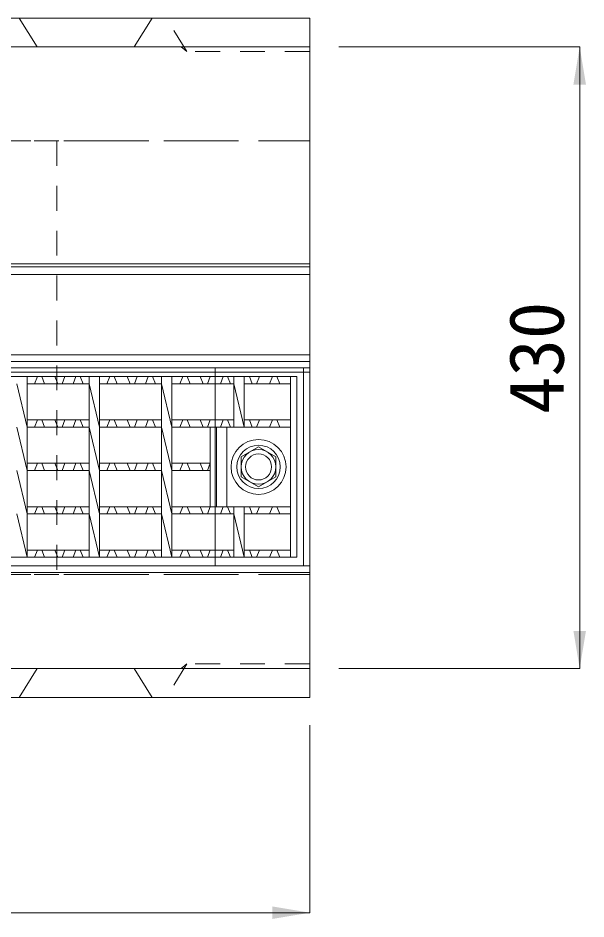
# Model space of a CAD drawing. Units: millimetres at full size; details may follow other scales. Extents: x -1934 to 78146, y -143454 to -112471.
# Drawn here: x 39536 to 39928, y -139663 to -139040 of the extents above; entities that cross this region are included whole.
import ezdxf
from ezdxf.enums import TextEntityAlignment as Align

# ---------------------------------------------------------------- set-up
doc = ezdxf.new("R2010")
doc.units = ezdxf.units.MM
doc.header["$LTSCALE"] = 23
for name, pattern in [('USER1', [3, 2, -1]), ('USER2', [1.35, 0.75, -0.6]), ('USER3', [1.35, 0.75, -0.6])]:
    doc.linetypes.add(name, pattern=pattern)
for name, color, linetype, lineweight in [('インサート', 92, 'USER2', 9), ('エンボス', 4, 'Continuous', 5), ('グレーチング', 7, 'Continuous', 9), ('受枠', 3, 'Continuous', 13), ('寸法線', 7, 'Continuous', 13), ('本体', 2, 'Continuous', 13)]:
    doc.layers.add(name, color=color, linetype=linetype, lineweight=lineweight)
doc.styles.add('ＭＳ ゴシック', font='')
doc.styles.get('ＭＳ ゴシック').set_extended_font_data('MS Gothic')

# ---------------------------------------------------------------- blocks, each defined once
blk = doc.blocks.new('filled_arrow')
at = {"color": 0, "linetype": 'Continuous', "lineweight": -2}
blk.add_solid([(7.5, 1.25), (0, 0), (7.5, -1.25)], dxfattribs=at)

msp = doc.modelspace()

# ---------------------------------------------------------------- linework, layer by layer
at = {"layer": 'インサート', "linetype": 'Continuous', "lineweight": 13}
msp.add_lwpolyline([(39701.99, -139336.15), (39690, -139343.07), (39690, -139356.92), (39701.99, -139363.85), (39713.99, -139356.92), (39713.99, -139343.07)], close=True, dxfattribs=at)
at = {"layer": 'インサート', "linetype": 'Continuous'}
for radius in [19, 9]:
    msp.add_circle((39701.99, -139350), radius, dxfattribs=at)
at = {"layer": 'インサート', "linetype": 'Continuous', "lineweight": 5}
msp.add_circle((39701.99, -139350), 11.99, dxfattribs=at)
at = {"layer": 'エンボス'}
for p, q in [((39547.15, -139292.5), (39549.15, -139287.5)), ((39552.15, -139287.5), (39554.15, -139292.5)), ((39563.15, -139292.5), (39561.15, -139287.5)), ((39568.15, -139287.5), (39566.15, -139292.5)), ((39573.79, -139292.5), (39575.79, -139287.5)), ((39578.79, -139287.5), (39580.79, -139292.5)), ((39597.15, -139292.5), (39599.15, -139287.5)), ((39602.15, -139287.5), (39604.15, -139292.5)), ((39613.15, -139292.5), (39611.15, -139287.5)), ((39618.15, -139287.5), (39616.15, -139292.5)), ((39623.79, -139292.5), (39625.79, -139287.5)), ((39628.79, -139287.5), (39630.79, -139292.5)), ((39647.62, -139292.5), (39649.62, -139287.5)), ((39652.62, -139287.5), (39654.62, -139292.5)), ((39663.62, -139292.5), (39661.62, -139287.5)), ((39668.62, -139287.5), (39666.62, -139292.5)), ((39675.62, -139292.5), (39677.62, -139287.5)), ((39680.62, -139287.5), (39682.62, -139292.5)), ((39697.62, -139292.5), (39695.62, -139287.5)), ((39702.62, -139287.5), (39700.62, -139292.5)), ((39709.62, -139292.5), (39711.62, -139287.5)), ((39714.62, -139287.5), (39716.62, -139292.5)), ((39547.15, -139322.5), (39549.15, -139317.5)), ((39552.15, -139317.5), (39554.15, -139322.5)), ((39563.15, -139322.5), (39561.15, -139317.5)), ((39568.15, -139317.5), (39566.15, -139322.5)), ((39573.79, -139322.5), (39575.79, -139317.5)), ((39578.79, -139317.5), (39580.79, -139322.5)), ((39597.15, -139322.5), (39599.15, -139317.5)), ((39602.15, -139317.5), (39604.15, -139322.5)), ((39613.15, -139322.5), (39611.15, -139317.5)), ((39618.15, -139317.5), (39616.15, -139322.5)), ((39623.79, -139322.5), (39625.79, -139317.5)), ((39628.79, -139317.5), (39630.79, -139322.5)), ((39647.62, -139322.5), (39649.62, -139317.5)), ((39652.62, -139317.5), (39654.62, -139322.5)), ((39663.62, -139322.5), (39661.62, -139317.5)), ((39668.62, -139317.5), (39666.62, -139322.5)), ((39675.62, -139322.5), (39677.62, -139317.5)), ((39680.62, -139317.5), (39682.62, -139322.5)), ((39697.62, -139322.5), (39695.62, -139317.5)), ((39702.62, -139317.5), (39700.62, -139322.5)), ((39709.62, -139322.5), (39711.62, -139317.5)), ((39714.62, -139317.5), (39716.62, -139322.5)), ((39547.15, -139352.5), (39549.15, -139347.5)), ((39552.15, -139347.5), (39554.15, -139352.5)), ((39563.15, -139352.5), (39561.15, -139347.5)), ((39568.15, -139347.5), (39566.15, -139352.5)), ((39573.79, -139352.5), (39575.79, -139347.5)), ((39578.79, -139347.5), (39580.79, -139352.5)), ((39597.15, -139352.5), (39599.15, -139347.5)), ((39602.15, -139347.5), (39604.15, -139352.5)), ((39613.15, -139352.5), (39611.15, -139347.5)), ((39618.15, -139347.5), (39616.15, -139352.5)), ((39623.79, -139352.5), (39625.79, -139347.5)), ((39628.79, -139347.5), (39630.79, -139352.5)), ((39647.62, -139352.5), (39649.62, -139347.5)), ((39652.62, -139347.5), (39654.62, -139352.5)), ((39663.62, -139352.5), (39661.62, -139347.5)), ((39668.62, -139347.5), (39666.62, -139352.5)), ((39547.15, -139382.5), (39549.15, -139377.5)), ((39552.15, -139377.5), (39554.15, -139382.5)), ((39563.15, -139382.5), (39561.15, -139377.5)), ((39568.15, -139377.5), (39566.15, -139382.5)), ((39573.79, -139382.5), (39575.79, -139377.5)), ((39578.79, -139377.5), (39580.79, -139382.5)), ((39597.15, -139382.5), (39599.15, -139377.5)), ((39602.15, -139377.5), (39604.15, -139382.5)), ((39613.15, -139382.5), (39611.15, -139377.5)), ((39618.15, -139377.5), (39616.15, -139382.5)), ((39623.79, -139382.5), (39625.79, -139377.5)), ((39628.79, -139377.5), (39630.79, -139382.5)), ((39647.62, -139382.5), (39649.62, -139377.5)), ((39652.62, -139377.5), (39654.62, -139382.5)), ((39663.62, -139382.5), (39661.62, -139377.5)), ((39668.62, -139377.5), (39666.62, -139382.5)), ((39675.62, -139382.5), (39677.62, -139377.5)), ((39680.62, -139377.5), (39682.62, -139382.5)), ((39697.62, -139382.5), (39695.62, -139377.5)), ((39702.62, -139377.5), (39700.62, -139382.5)), ((39709.62, -139382.5), (39711.62, -139377.5)), ((39714.62, -139377.5), (39716.62, -139382.5)), ((39547.15, -139412.5), (39549.15, -139407.5)), ((39552.15, -139407.5), (39554.15, -139412.5)), ((39563.15, -139412.5), (39561.15, -139407.5)), ((39568.15, -139407.5), (39566.15, -139412.5)), ((39573.79, -139412.5), (39575.79, -139407.5)), ((39578.79, -139407.5), (39580.79, -139412.5)), ((39597.15, -139412.5), (39599.15, -139407.5)), ((39602.15, -139407.5), (39604.15, -139412.5)), ((39613.15, -139412.5), (39611.15, -139407.5)), ((39618.15, -139407.5), (39616.15, -139412.5)), ((39623.79, -139412.5), (39625.79, -139407.5)), ((39628.79, -139407.5), (39630.79, -139412.5)), ((39647.62, -139412.5), (39649.62, -139407.5)), ((39652.62, -139407.5), (39654.62, -139412.5)), ((39663.62, -139412.5), (39661.62, -139407.5)), ((39668.62, -139407.5), (39666.62, -139412.5)), ((39675.62, -139412.5), (39677.62, -139407.5)), ((39680.62, -139407.5), (39682.62, -139412.5)), ((39697.62, -139412.5), (39695.62, -139407.5)), ((39702.62, -139407.5), (39700.62, -139412.5)), ((39709.62, -139412.5), (39711.62, -139407.5)), ((39714.62, -139407.5), (39716.62, -139412.5))]:
    msp.add_line(p, q, dxfattribs=at)
at = {"layer": 'グレーチング'}
for p, q in [((39728.49, -139287.5), (38748.49, -139287.5)), ((39541.99, -139287.5), (39541.99, -139412.5)), ((39584.99, -139287.5), (39584.99, -139412.5)), ((39591.99, -139287.5), (39591.99, -139412.5)), ((39634.99, -139287.5), (39634.99, -139412.5)), ((39641.99, -139287.5), (39641.99, -139412.5)), ((39684.99, -139287.5), (39684.99, -139322.5)), ((39691.99, -139287.5), (39691.99, -139322.5)), ((39723.99, -139287.5), (39723.99, -139412.5)), ((39728.49, -139287.5), (39728.49, -139412.5)), ((39534.99, -139292.5), (39541.99, -139322.5)), ((39584.99, -139292.5), (39541.99, -139292.5)), ((39584.99, -139292.5), (39591.99, -139322.5)), ((39634.99, -139292.5), (39591.99, -139292.5)), ((39634.99, -139292.5), (39641.99, -139322.5)), ((39684.99, -139292.5), (39641.99, -139292.5)), ((39684.99, -139292.5), (39691.99, -139322.5)), ((39723.99, -139292.5), (39691.99, -139292.5)), ((39584.99, -139317.5), (39541.99, -139317.5)), ((39634.99, -139317.5), (39591.99, -139317.5)), ((39684.99, -139317.5), (39641.99, -139317.5)), ((39723.99, -139317.5), (39691.99, -139317.5)), ((39534.99, -139322.5), (39541.99, -139352.5)), ((39584.99, -139322.5), (39541.99, -139322.5)), ((39584.99, -139322.5), (39591.99, -139352.5)), ((39634.99, -139322.5), (39591.99, -139322.5)), ((39634.99, -139322.5), (39641.99, -139352.5)), ((39723.99, -139322.5), (39641.99, -139322.5)), ((39668.49, -139322.5), (39668.49, -139377.5)), ((39672.99, -139322.5), (39672.99, -139377.5)), ((39679.99, -139322.5), (39679.99, -139377.5)), ((39534.99, -139352.5), (39541.99, -139382.5)), ((39584.99, -139347.5), (39541.99, -139347.5)), ((39584.99, -139352.5), (39541.99, -139352.5)), ((39584.99, -139352.5), (39591.99, -139382.5)), ((39634.99, -139347.5), (39591.99, -139347.5)), ((39634.99, -139352.5), (39591.99, -139352.5)), ((39634.99, -139352.5), (39641.99, -139382.5)), ((39668.49, -139347.5), (39641.99, -139347.5)), ((39668.49, -139352.5), (39641.99, -139352.5)), ((39584.99, -139377.5), (39541.99, -139377.5)), ((39634.99, -139377.5), (39591.99, -139377.5)), ((39723.99, -139377.5), (39641.99, -139377.5)), ((39684.99, -139377.5), (39684.99, -139412.5)), ((39691.99, -139377.5), (39691.99, -139412.5)), ((39534.99, -139382.5), (39541.99, -139412.5)), ((39584.99, -139382.5), (39541.99, -139382.5)), ((39584.99, -139382.5), (39591.99, -139412.5)), ((39634.99, -139382.5), (39591.99, -139382.5)), ((39634.99, -139382.5), (39641.99, -139412.5)), ((39684.99, -139382.5), (39641.99, -139382.5)), ((39684.99, -139382.5), (39691.99, -139412.5)), ((39723.99, -139382.5), (39691.99, -139382.5)), ((39584.99, -139407.5), (39541.99, -139407.5)), ((39634.99, -139407.5), (39591.99, -139407.5)), ((39684.99, -139407.5), (39641.99, -139407.5)), ((39723.99, -139407.5), (39691.99, -139407.5)), ((39728.49, -139412.5), (38748.49, -139412.5))]:
    msp.add_line(p, q, dxfattribs=at)
at = {"layer": '受枠'}
for p, q in [((39737.49, -139217), (38739.49, -139217)), ((39737.49, -139217), (39737.49, -139277)), ((39737.49, -139272.5), (38739.49, -139272.5)), ((39737.49, -139277), (38739.49, -139277)), ((39737.49, -139277), (39737.49, -139423)), ((38739.49, -139281.5), (39737.49, -139281.5)), ((39671.99, -139281.5), (39671.99, -139418.5)), ((39732.99, -139281.5), (39732.99, -139418.5)), ((38739.49, -139418.5), (39737.49, -139418.5)), ((38739.49, -139423), (39737.49, -139423))]:
    msp.add_line(p, q, dxfattribs=at)
msp.add_circle((39701.99, -139350), 15, dxfattribs=at)
at = {"layer": '寸法線', "lineweight": 9}
for p, q in [((39757.49, -139059.5), (39923.96, -139059.5)), ((39923.96, -139059.5), (39923.96, -139489.5)), ((39757.49, -139489.5), (39923.96, -139489.5)), ((39737.49, -139528.5), (39737.49, -139658.33)), ((38739.49, -139658.33), (39737.49, -139658.33))]:
    msp.add_line(p, q, dxfattribs=at)
at = {"layer": '本体'}
for p, q in [((38739.49, -139039.5), (39737.49, -139039.5)), ((39737.49, -139039.5), (39737.49, -139509.5)), ((38739.49, -139059.5), (39737.49, -139059.5)), ((39548.99, -139059.5), (39615.99, -139059.5)), ((39737.49, -139059.5), (39737.49, -139489.5)), ((38739.49, -139489.5), (39737.49, -139489.5)), ((39548.99, -139489.5), (39615.99, -139489.5)), ((38739.49, -139509.5), (39737.49, -139509.5))]:
    msp.add_line(p, q, dxfattribs=at)
at = {"layer": '本体', "lineweight": 9}
for p, q in [((39536.49, -139039.5), (39548.99, -139059.5)), ((39628.49, -139039.5), (39615.99, -139059.5)), ((38739.49, -139209.5), (39737.49, -139209.5)), ((39438.49, -139284.5), (39737.49, -139284.5)), ((39536.49, -139509.5), (39548.99, -139489.5)), ((39628.49, -139509.5), (39615.99, -139489.5))]:
    msp.add_line(p, q, dxfattribs=at)
at = {"layer": '本体', "linetype": 'USER2', "lineweight": 9}
for p, q in [((39652.49, -139062.7), (39637.99, -139039.5)), ((39652.49, -139062.7), (39648.49, -139059.5)), ((39737.49, -139062.7), (39652.49, -139062.7)), ((39737.49, -139062.7), (39652.49, -139062.7)), ((39652.49, -139486.3), (39637.99, -139509.5)), ((39652.49, -139486.3), (39648.49, -139489.5)), ((39737.49, -139486.3), (39652.49, -139486.3)), ((39737.49, -139486.3), (39652.49, -139486.3))]:
    msp.add_line(p, q, dxfattribs=at)
at = {"layer": '本体', "linetype": 'USER3', "lineweight": 9}
for p, q in [((38739.49, -139124.5), (39737.49, -139124.5)), ((39562.49, -139124.5), (39562.49, -139424.49)), ((38739.49, -139424.49), (39737.49, -139424.49))]:
    msp.add_line(p, q, dxfattribs=at)
at = {"layer": '本体', "linetype": 'USER1', "lineweight": 9}
for p, q in [((38739.49, -139124.5), (39737.49, -139124.5)), ((38739.49, -139424.5), (39737.49, -139424.5))]:
    msp.add_line(p, q, dxfattribs=at)
at = {"layer": '本体', "lineweight": 5}
for p, q in [((38739.49, -139211.5), (39737.49, -139211.5)), ((38739.49, -139281.5), (39737.49, -139281.5))]:
    msp.add_line(p, q, dxfattribs=at)

# ---------------------------------------------------------------- block references
at = {"layer": '寸法線', "lineweight": 9, "xscale": 3.47, "yscale": 3.47}
for p, rotation in [((39923.96, -139059.5), 270), ((39923.96, -139489.5), 90), ((39737.49, -139658.33), 180)]:
    msp.add_blockref('filled_arrow', p, dxfattribs=dict(at, rotation=rotation))

# ---------------------------------------------------------------- texts
at = {"layer": '寸法線', "style": 'ＭＳ ゴシック'}
msp.add_text('430', height=37.98, rotation=90, dxfattribs=at).set_placement((39893.96, -139274.5), align=Align.MIDDLE_CENTER)

doc.saveas('drawing.dxf')
